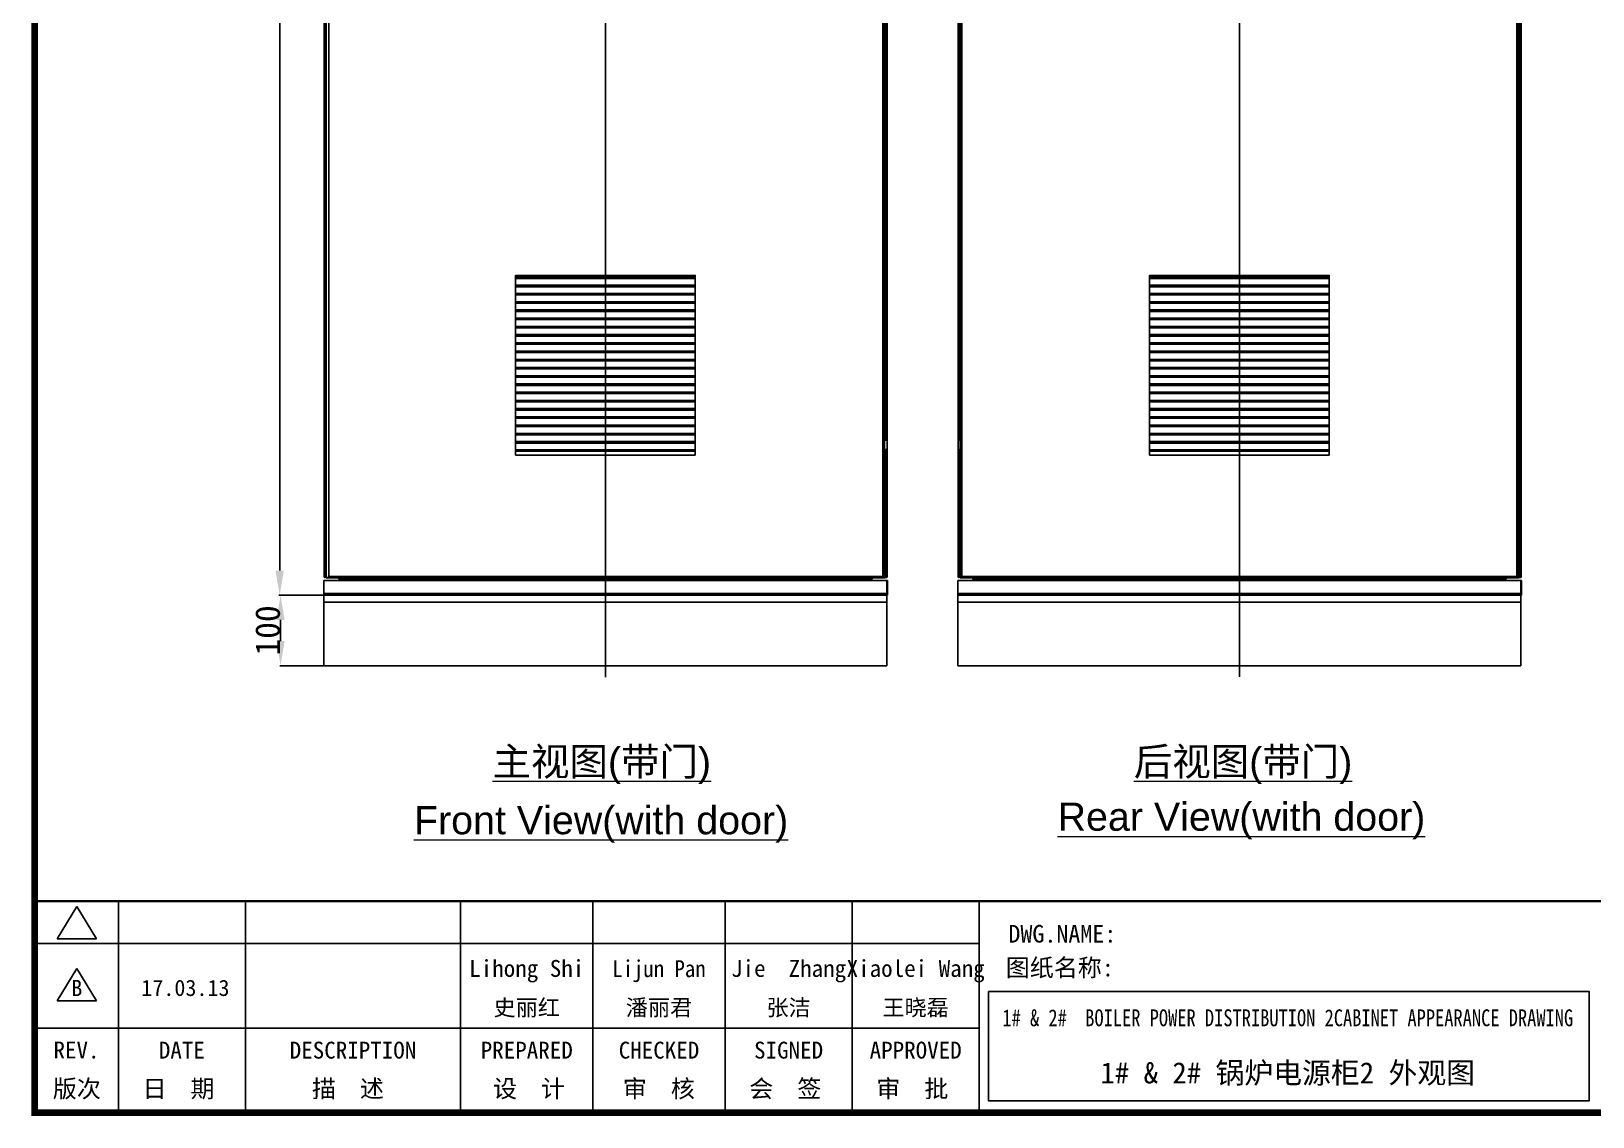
# Model space of a CAD drawing. Extents: x 81444 to 119867, y -54538 to -28747.
# Drawn here: x 81526 to 83742, y -45806 to -44266 of the extents above; entities that cross this region are included whole.
import ezdxf
from ezdxf.enums import TextEntityAlignment as Align
from ezdxf.lldxf.tags import DXFTag

# ---------------------------------------------------------------- set-up
doc = ezdxf.new("R2010")
doc.units = 0
doc.header["$LTSCALE"] = 100
doc.header["$MEASUREMENT"] = 0
doc.layers.add('t', color=1, linetype='Continuous')
doc.layers.add('TEXT', color=7, linetype='Continuous')
doc.styles.add('HZ', font='arial.ttf', dxfattribs={"width": 0.7})
doc.styles.get("Standard").update_dxf_attribs({"font": ''})
doc.styles.get('Standard').set_extended_font_data('SimSun')
tags = doc.linetypes.add('CENTER', pattern=[2, 1.25, -0.25, 0.25, -0.25]).pattern_tags.tags
tags[10:11] = [DXFTag(74, 4), DXFTag(75, 0), DXFTag(340, '0'), DXFTag(46, 1.0), DXFTag(50, 0.0), DXFTag(44, 0.0), DXFTag(45, 0.0)]
tags[8:9] = [DXFTag(74, 4), DXFTag(75, 0), DXFTag(340, '0'), DXFTag(46, 1.0), DXFTag(50, 0.0), DXFTag(44, 0.0), DXFTag(45, 0.0)]
tags[6:7] = [DXFTag(74, 4), DXFTag(75, 0), DXFTag(340, '0'), DXFTag(46, 1.0), DXFTag(50, 0.0), DXFTag(44, 0.0), DXFTag(45, 0.0)]
tags[4:5] = [DXFTag(74, 4), DXFTag(75, 0), DXFTag(340, '0'), DXFTag(46, 1.0), DXFTag(50, 0.0), DXFTag(44, 0.0), DXFTag(45, 0.0)]
doc.dimstyles.new('ISO-25', dxfattribs={"dimtxt": 35, "dimasz": 35, "dimexe": 1.25, "dimexo": 0.625, "dimtad": 1, "dimtoh": 1, "dimdec": 0, "dimtxsty": 'Standard', "dimcen": 2.5, "dimadec": 0, "dimazin": 0, "dimtfac": 1, "dimtdec": 0, "dimtmove": 0, "dimatfit": 3, "dimfxl": 0, "dimarcsym": 0})

# ---------------------------------------------------------------- blocks, each defined once
blk = doc.blocks.new('*D106')
at = {"color": 0, "lineweight": -2}
for p, q in [((81941, -45066.1), (81879, -45066.1)), ((81880.2, -45131.1), (81880.2, -45101.1)), ((81941, -45166.1), (81879, -45166.1))]:
    blk.add_line(p, q, dxfattribs=at)
at = {"color": 0}
for points in [[(81886, -45101.1), (81874.4, -45101.1), (81880.2, -45066.1)], [(81874.4, -45131.1), (81886, -45131.1), (81880.2, -45166.1)]]:
    blk.add_solid(points, dxfattribs=at)
at = {"layer": 'Defpoints', "color": 0}
for p in [(81880.2, -45066.1), (81941.6, -45066.1), (81941.6, -45166.1)]:
    blk.add_point(p, dxfattribs=at)
at = {"color": 0, "insert": (81862.1, -45116.1), "char_height": 35, "attachment_point": 5, "rotation": 90}
blk.add_mtext('100', dxfattribs=at)
blk = doc.blocks.new('*D107')
at = {"color": 0, "lineweight": -2}
for p, q in [((81941.3, -43063.6), (81877.7, -43063.6)), ((81879, -43098.6), (81879, -45031.1)), ((81941.3, -45066.1), (81877.7, -45066.1))]:
    blk.add_line(p, q, dxfattribs=at)
at = {"color": 0}
for points in [[(81884.8, -43098.6), (81873.1, -43098.6), (81879, -43063.6)], [(81873.1, -45031.1), (81884.8, -45031.1), (81879, -45066.1)]]:
    blk.add_solid(points, dxfattribs=at)
at = {"layer": 'Defpoints', "color": 0}
for p in [(81941.9, -43063.6), (81879, -45066.1), (81941.9, -45066.1)]:
    blk.add_point(p, dxfattribs=at)
at = {"color": 0, "insert": (81860.8, -44064.8), "char_height": 35, "attachment_point": 5, "rotation": 90}
blk.add_mtext('2003', dxfattribs=at)
blk = doc.blocks.new('图框')
at = {"color": 7}
for p, q in [((0, -2911.6), (1340.2, -2911.6)), ((0, -3031.6), (1340.2, -3031.6))]:
    blk.add_line(p, q, dxfattribs=at)
at = {"color": 7, "const_width": 3}
blk.add_lwpolyline([(4115.6, -2851.6), (0, -2851.6)], dxfattribs=at)
at = {"layer": 't', "color": 7}
for p, q in [((31.9, -2905), (59.9, -2859.1)), ((87.8, -2905), (59.9, -2859.1)), ((31.9, -2905), (87.8, -2905)), ((31.9, -2993), (59.9, -2947.1)), ((87.8, -2993), (59.9, -2947.1)), ((31.9, -2993), (87.8, -2993))]:
    blk.add_line(p, q, dxfattribs=at)
at = {"layer": 't', "color": 7, "const_width": 9.62}
blk.add_lwpolyline([(4115.6, -3151.6), (4115.6, 0), (0, 0), (0, -3151.6)], close=True, dxfattribs=at)
at = {"layer": 't', "color": 7, "const_width": 2.4}
for points in [[(118.8, -2852.8), (118.8, -3151.6)], [(299.1, -2852.8), (299.1, -3151.6)], [(604.4, -2852.8), (604.4, -3156.4)], [(792, -2852.8), (792, -3156.4)], [(979.6, -2852.8), (979.6, -3156.4)], [(1159.9, -2852.8), (1159.9, -3156.4)], [(1340.2, -2852.8), (1340.2, -3156.4)]]:
    blk.add_lwpolyline(points, dxfattribs=at)
at = {"color": 7, "flags": 8}
for tag, p, height in [('DWG.NAME:', (1381.6, -2910.4), 25), ('PROJECTNAME:', (3125.5, -2912.8), 24), ('PROJECTNAME：', (3339.1, -2913.1), 25), ('DWG.NO.:', (3128.2, -3030.4), 24), ('图纸编号', (3315.4, -3052.4), 24), ('FILENO.:', (3128.7, -3106.1), 24), ('文档号', (3317.7, -3124.1), 24)]:
    blk.add_attdef(tag, p, '', height=height, dxfattribs=at)
for tag, height, p in [('RENLIU', 24, (698.2, -2950.4)), ('SHUFENWANG', 24, (885.8, -2950.4)), ('FANGHOU', 24, (1069.7, -2950.4)), ('DANDANLI', 24, (1250, -2950.4)), ('A', 23, (59.9, -2974.9)), ('设计时间', 23, (213.9, -2974.9)), ('刘仁', 23, (698.2, -3002.2)), ('王姝芬', 23, (885.8, -3002.2)), ('侯方', 23, (1069.7, -3002.2)), ('李丹丹', 23, (1250, -3002.2)), ('#10STATIONONTROLCABINETCOVER', 30, (1777.9, -3017.2)), ('PAGEXOFX', 24, (3953.7, -3039.1)), ('REV.', 24, (59.4, -3063)), ('DATE', 24, (208.9, -3063)), ('DESCRIPTION', 24, (451.7, -3063)), ('PREPARED', 24, (698.2, -3063)), ('CHECKED', 24, (885.8, -3063)), ('SIGNED', 24, (1069.7, -3063)), ('APPROVED', 24, (1250, -3063)), ('图纸名称', 30, (1777.9, -3094.7)), ('第几页共几页', 24, (3953.7, -3114.1))]:
    blk.add_attdef(tag, text='', height=height, dxfattribs=at).set_placement(p, align=Align.MIDDLE)
for tag, p in [('图纸名称:', (1377.8, -2965.9)), ('项目名称：', (3121.6, -2984.3)), ('项目名称：', (3325, -2984.3))]:
    blk.add_attdef(tag, text='', height=25, dxfattribs=at).set_placement(p, align=Align.BOTTOM_LEFT)
at = {"color": 7, "width": 0.8, "flags": 8}
blk.add_attdef('HANGZHOUHOLLYSYSAUTOMATIONCO.,LTD.', text='', height=24, dxfattribs=at).set_placement((2770.1, -3045.7), align=Align.MIDDLE)
at = {"layer": 't', "color": 7}
for s, p in [('版次', (59.9, -3117.6)), ('描  述', (444.5, -3117.6)), ('设  计', (701.5, -3117.6)), ('审  核', (885.6, -3117.6)), ('会  签', (1065, -3117.6)), ('审  批', (1245.3, -3117.6)), ('日  期', (204.2, -3117.6))]:
    blk.add_text(s, height=25, dxfattribs=at).set_placement(p, align=Align.MIDDLE_CENTER)

msp = doc.modelspace()

# ---------------------------------------------------------------- linework, layer by layer
at = {"color": 1, "linetype": 'CENTER'}
for p, q in [((82341.1, -42938.5), (82341.1, -45182.2)), ((83240.6, -42938.2), (83240.6, -45181.9))]:
    msp.add_line(p, q, dxfattribs=at)
at = {"color": 7, "linetype": 'Continuous'}
for p, q in [((81941.9, -45021.1), (81941.9, -43063.6)), ((81944.9, -45041.6), (81944.9, -43066.6)), ((82734.6, -45041.6), (82734.6, -43066.6)), ((82736.9, -45041.6), (82736.9, -43066.6)), ((82841.4, -45021.1), (82841.4, -43063.6)), ((82844.4, -45041.6), (82844.4, -43066.6)), ((83634.1, -45041.6), (83634.1, -43066.6)), ((83636.4, -45041.6), (83636.4, -43066.6)), ((82740.9, -45021.1), (82740.9, -43109.1)), ((83640.4, -45021.1), (83640.4, -43109.1)), ((82846.7, -43995.6), (82846.7, -45041.6)), ((81948.5, -44112.6), (81948.5, -45041.6)), ((81944.3, -44158.1), (81944.3, -44847.1)), ((82738, -44847.1), (82738, -44158.1)), ((82738.5, -44158.1), (82738.5, -44847.1)), ((82843.8, -44158.1), (82843.8, -44847.1)), ((83637.5, -44847.1), (83637.5, -44158.1)), ((83638, -44158.1), (83638, -44847.1)), ((82738.3, -44796.1), (82736.9, -44796.1)), ((82738.3, -44807.1), (82738.3, -44796.1)), ((82738.5, -44796.1), (82740.9, -44796.1)), ((82738.9, -44796.1), (82738.9, -44807.1)), ((82739.7, -44807.1), (82739.7, -44796.1)), ((82841.4, -44796.1), (82843.8, -44796.1)), ((82842.6, -44796.1), (82842.6, -44807.1)), ((82843.4, -44807.1), (82843.4, -44796.1)), ((82844, -44796.1), (82844.4, -44796.1)), ((82844, -44796.1), (82844, -44807.1)), ((82738.3, -44807.1), (82736.9, -44807.1)), ((82738.5, -44807.1), (82740.9, -44807.1)), ((82843.8, -44807.1), (82841.4, -44807.1)), ((82844, -44807.1), (82844.4, -44807.1)), ((81941.9, -44847.1), (81944.3, -44847.1)), ((81944.3, -44858.1), (81941.9, -44858.1)), ((81943.1, -44847.1), (81943.1, -44858.1)), ((81943.9, -44858.1), (81943.9, -44847.1)), ((81944.3, -45021.1), (81944.3, -44858.1)), ((81944.5, -44847.1), (81944.9, -44847.1)), ((81944.5, -44847.1), (81944.5, -44858.1)), ((81944.5, -44858.1), (81944.9, -44858.1)), ((82738, -45021.1), (82738, -44858.1)), ((82738.5, -45021.1), (82738.5, -44858.1)), ((82843.8, -45021.1), (82843.8, -44858.1)), ((83637.8, -44847.1), (83636.4, -44847.1)), ((83637.8, -44858.1), (83636.4, -44858.1)), ((83637.5, -45021.1), (83637.5, -44858.1)), ((83637.8, -44858.1), (83637.8, -44847.1)), ((83638, -44847.1), (83640.4, -44847.1)), ((83638, -44858.1), (83640.4, -44858.1)), ((83638, -45021.1), (83638, -44858.1)), ((83638.4, -44847.1), (83638.4, -44858.1)), ((83639.2, -44858.1), (83639.2, -44847.1)), ((81944.3, -45021.1), (81941.9, -45021.1)), ((81941.9, -45040.6), (81941.9, -45021.1)), ((81943.9, -45040.6), (81943.9, -45021.1)), ((81943.9, -45022.3), (81944.9, -45022.3)), ((81944.3, -45024), (81943.9, -45024)), ((81944.3, -45039.9), (81943.9, -45039.9)), ((81944.3, -45021.1), (81944.9, -45021.1)), ((81944.3, -45024), (81944.3, -45039.9)), ((81947.2, -45039.3), (82734.6, -45039.3)), ((82736.9, -45021.1), (82738, -45021.1)), ((82738.9, -45022.3), (82736.9, -45022.3)), ((82736.9, -45023.5), (82738, -45023.5)), ((82737.9, -45041.6), (82737.9, -45023.5)), ((82738.5, -45021.1), (82738, -45021.1)), ((82738, -45023.5), (82738, -45022.3)), ((82738.5, -45021.1), (82740.9, -45021.1)), ((82738.5, -45024), (82738.9, -45024)), ((82738.5, -45024), (82738.5, -45039.9)), ((82738.5, -45039.9), (82738.9, -45039.9)), ((82738.9, -45021.1), (82738.9, -45040.6)), ((82740.9, -45021.1), (82740.9, -45040.6)), ((82843.8, -45021.1), (82841.4, -45021.1)), ((82841.4, -45040.6), (82841.4, -45021.1)), ((82843.4, -45040.6), (82843.4, -45021.1)), ((82843.4, -45022.3), (82844.4, -45022.3)), ((82843.8, -45024), (82843.4, -45024)), ((82843.8, -45039.9), (82843.4, -45039.9)), ((82843.8, -45021.1), (82844.4, -45021.1)), ((82843.8, -45024), (82843.8, -45039.9)), ((82846.7, -45039.3), (83634.1, -45039.3)), ((83636.4, -45021.1), (83637.5, -45021.1)), ((83638.4, -45022.3), (83636.4, -45022.3)), ((83636.4, -45023.5), (83637.5, -45023.5)), ((83637.4, -45041.6), (83637.4, -45023.5)), ((83638, -45021.1), (83637.5, -45021.1)), ((83637.5, -45023.5), (83637.5, -45022.3)), ((83638, -45021.1), (83640.4, -45021.1)), ((83638, -45024), (83638.4, -45024)), ((83638, -45024), (83638, -45039.9)), ((83638, -45039.9), (83638.4, -45039.9)), ((83638.4, -45021.1), (83638.4, -45040.6)), ((83640.4, -45021.1), (83640.4, -45040.6)), ((82741.1, -45045.1), (81941.6, -45045.1)), ((81941.6, -45045.1), (81941.6, -45065.9)), ((81943.9, -45040.6), (81941.9, -45040.6)), ((81944.9, -45041.6), (82737.9, -45041.6)), ((81963, -45043.5), (81963, -45041.6)), ((81963, -45043.5), (81985.4, -45043.5)), ((81963.5, -45043.5), (81963.5, -45041.6)), ((81964.2, -45043.5), (81964.2, -45045.1)), ((81964.7, -45043.5), (81964.7, -45045.1)), ((81983.7, -45043.5), (81983.7, -45045.1)), ((81984.2, -45043.5), (81984.2, -45045.1)), ((81984.9, -45043.5), (81984.9, -45041.6)), ((81985.4, -45041.6), (81985.4, -45043.1)), ((82697.4, -45042), (81985.4, -45042)), ((81985.4, -45043.5), (81985.4, -45043.1)), ((82697.4, -45043.5), (81985.4, -45043.5)), ((81985.4, -45043.5), (81985.4, -45045.1)), ((82697.4, -45044), (81985.4, -45044)), ((82697.4, -45041.6), (82697.4, -45043.1)), ((82697.4, -45043.5), (82697.4, -45043.1)), ((82719.8, -45043.5), (82697.4, -45043.5)), ((82697.4, -45043.5), (82697.4, -45045.1)), ((82697.9, -45043.5), (82697.9, -45041.6)), ((82698.6, -45043.5), (82698.6, -45045.1)), ((82699.1, -45043.5), (82699.1, -45045.1)), ((82718.1, -45043.5), (82718.1, -45045.1)), ((82718.6, -45043.5), (82718.6, -45045.1)), ((82719.3, -45043.5), (82719.3, -45041.6)), ((82719.8, -45043.5), (82719.8, -45041.6)), ((82738.9, -45040.6), (82740.9, -45040.6)), ((82740.6, -45045.1), (82740.6, -45065.9)), ((82741.1, -45064.3), (82741.1, -45045.1)), ((83640.6, -45045.1), (82841.1, -45045.1)), ((82841.1, -45045.1), (82841.1, -45065.9)), ((82843.4, -45040.6), (82841.4, -45040.6)), ((82844.4, -45041.6), (83637.4, -45041.6)), ((82862.5, -45043.5), (82862.5, -45041.6)), ((82862.5, -45043.5), (82884.9, -45043.5)), ((82863, -45043.5), (82863, -45041.6)), ((82863.7, -45043.5), (82863.7, -45045.1)), ((82864.2, -45043.5), (82864.2, -45045.1)), ((82883.2, -45043.5), (82883.2, -45045.1)), ((82883.7, -45043.5), (82883.7, -45045.1)), ((82884.4, -45043.5), (82884.4, -45041.6)), ((82884.9, -45041.6), (82884.9, -45043.1)), ((83596.9, -45042), (82884.9, -45042)), ((82884.9, -45043.5), (82884.9, -45043.1)), ((83596.9, -45043.5), (82884.9, -45043.5)), ((82884.9, -45043.5), (82884.9, -45045.1)), ((83596.9, -45044), (82884.9, -45044)), ((83596.9, -45041.6), (83596.9, -45043.1)), ((83596.9, -45043.5), (83596.9, -45043.1)), ((83619.3, -45043.5), (83596.9, -45043.5)), ((83596.9, -45043.5), (83596.9, -45045.1)), ((83597.4, -45043.5), (83597.4, -45041.6)), ((83598.1, -45043.5), (83598.1, -45045.1)), ((83598.6, -45043.5), (83598.6, -45045.1)), ((83617.6, -45043.5), (83617.6, -45045.1)), ((83618.1, -45043.5), (83618.1, -45045.1)), ((83618.8, -45043.5), (83618.8, -45041.6)), ((83619.3, -45043.5), (83619.3, -45041.6)), ((83638.4, -45040.6), (83640.4, -45040.6)), ((83640.1, -45045.1), (83640.1, -45065.9)), ((83640.6, -45064.3), (83640.6, -45045.1)), ((81941.6, -45063.8), (82740.6, -45063.8)), ((82741.1, -45066.1), (81941.6, -45066.1)), ((81941.6, -45166.1), (81941.6, -45066.1)), ((82740.6, -45076.1), (81941.6, -45076.1)), ((82741.1, -45064.3), (82740.6, -45064.3)), ((82740.6, -45166.1), (82740.6, -45066.1)), ((82741.1, -45066.1), (82741.1, -45064.6)), ((82841.1, -45063.8), (83640.1, -45063.8)), ((83640.6, -45066.1), (82841.1, -45066.1)), ((82841.1, -45166.1), (82841.1, -45066.1)), ((83640.1, -45076.1), (82841.1, -45076.1)), ((83640.6, -45064.3), (83640.1, -45064.3)), ((83640.1, -45166.1), (83640.1, -45066.1)), ((83640.6, -45066.1), (83640.6, -45064.6)), ((81941.6, -45166.1), (82740.6, -45166.1)), ((82841.1, -45166.1), (83640.1, -45166.1))]:
    msp.add_line(p, q, dxfattribs=at)
at = {"color": 7}
for p, q in [((82468.6, -44614.5), (82213.6, -44614.5)), ((82468.6, -44616.5), (82213.6, -44616.5)), ((83368.1, -44614.5), (83113.1, -44614.5)), ((83368.1, -44616.5), (83113.1, -44616.5)), ((82468.6, -44626.2), (82213.6, -44626.2)), ((82468.6, -44628.2), (82213.6, -44628.2)), ((82468.6, -44637.9), (82213.6, -44637.9)), ((82468.6, -44639.9), (82213.6, -44639.9)), ((83368.1, -44626.2), (83113.1, -44626.2)), ((83368.1, -44628.2), (83113.1, -44628.2)), ((83368.1, -44637.9), (83113.1, -44637.9)), ((83368.1, -44639.9), (83113.1, -44639.9)), ((82468.6, -44649.5), (82213.6, -44649.5)), ((82468.6, -44651.6), (82213.6, -44651.6)), ((82468.6, -44661.2), (82213.6, -44661.2)), ((82468.6, -44663.2), (82213.6, -44663.2)), ((83368.1, -44649.5), (83113.1, -44649.5)), ((83368.1, -44651.6), (83113.1, -44651.6)), ((83368.1, -44661.2), (83113.1, -44661.2)), ((83368.1, -44663.2), (83113.1, -44663.2)), ((82468.6, -44672.9), (82213.6, -44672.9)), ((82468.6, -44674.9), (82213.6, -44674.9)), ((82468.6, -44684.6), (82213.6, -44684.6)), ((83368.1, -44672.9), (83113.1, -44672.9)), ((83368.1, -44674.9), (83113.1, -44674.9)), ((83368.1, -44684.6), (83113.1, -44684.6)), ((82468.6, -44686.6), (82213.6, -44686.6)), ((82468.6, -44696.2), (82213.6, -44696.2)), ((82468.6, -44698.3), (82213.6, -44698.3)), ((83368.1, -44686.6), (83113.1, -44686.6)), ((83368.1, -44696.2), (83113.1, -44696.2)), ((83368.1, -44698.3), (83113.1, -44698.3)), ((82468.6, -44707.9), (82213.6, -44707.9)), ((82468.6, -44709.9), (82213.6, -44709.9)), ((82468.6, -44719.6), (82213.6, -44719.6)), ((82468.6, -44721.6), (82213.6, -44721.6)), ((83368.1, -44707.9), (83113.1, -44707.9)), ((83368.1, -44709.9), (83113.1, -44709.9)), ((83368.1, -44719.6), (83113.1, -44719.6)), ((83368.1, -44721.6), (83113.1, -44721.6)), ((82468.6, -44731.3), (82213.6, -44731.3)), ((82468.6, -44733.3), (82213.6, -44733.3)), ((82468.6, -44742.9), (82213.6, -44742.9)), ((82468.6, -44745), (82213.6, -44745)), ((83368.1, -44731.3), (83113.1, -44731.3)), ((83368.1, -44733.3), (83113.1, -44733.3)), ((83368.1, -44742.9), (83113.1, -44742.9)), ((83368.1, -44745), (83113.1, -44745)), ((82468.6, -44754.6), (82213.6, -44754.6)), ((82468.6, -44756.6), (82213.6, -44756.6)), ((82468.6, -44766.3), (82213.6, -44766.3)), ((82468.6, -44768.3), (82213.6, -44768.3)), ((83368.1, -44754.6), (83113.1, -44754.6)), ((83368.1, -44756.6), (83113.1, -44756.6)), ((83368.1, -44766.3), (83113.1, -44766.3)), ((83368.1, -44768.3), (83113.1, -44768.3)), ((82468.6, -44778), (82213.6, -44778)), ((82468.6, -44780), (82213.6, -44780)), ((82468.6, -44789.7), (82213.6, -44789.7)), ((82468.6, -44791.7), (82213.6, -44791.7)), ((83368.1, -44778), (83113.1, -44778)), ((83368.1, -44780), (83113.1, -44780)), ((83368.1, -44789.7), (83113.1, -44789.7)), ((83368.1, -44791.7), (83113.1, -44791.7)), ((82468.6, -44801.3), (82213.6, -44801.3)), ((82468.6, -44803.3), (82213.6, -44803.3)), ((82468.6, -44813), (82213.6, -44813)), ((82468.6, -44815), (82213.6, -44815)), ((83368.1, -44801.3), (83113.1, -44801.3)), ((83368.1, -44803.3), (83113.1, -44803.3)), ((83368.1, -44813), (83113.1, -44813)), ((83368.1, -44815), (83113.1, -44815)), ((82468.6, -44824.7), (82213.6, -44824.7)), ((82468.6, -44826.7), (82213.6, -44826.7)), ((82468.6, -44836.4), (82213.6, -44836.4)), ((82468.6, -44838.4), (82213.6, -44838.4)), ((83368.1, -44824.7), (83113.1, -44824.7)), ((83368.1, -44826.7), (83113.1, -44826.7)), ((83368.1, -44836.4), (83113.1, -44836.4)), ((83368.1, -44838.4), (83113.1, -44838.4)), ((82468.6, -44848), (82213.6, -44848)), ((82468.6, -44850.1), (82213.6, -44850.1)), ((82468.6, -44859.7), (82213.6, -44859.7)), ((82468.6, -44861.7), (82213.6, -44861.7)), ((83368.1, -44848), (83113.1, -44848)), ((83368.1, -44850.1), (83113.1, -44850.1)), ((83368.1, -44859.7), (83113.1, -44859.7)), ((83368.1, -44861.7), (83113.1, -44861.7))]:
    msp.add_line(p, q, dxfattribs=at)
for points in [[(82468.6, -44867.3), (82468.6, -44612.3), (82213.6, -44612.3), (82213.6, -44867.3)], [(83368.1, -44867.3), (83368.1, -44612.3), (83113.1, -44612.3), (83113.1, -44867.3)]]:
    msp.add_lwpolyline(points, close=True, dxfattribs=at)
at = {"color": 1}
msp.add_lwpolyline([(82884.4, -45628.7), (83736.9, -45628.7), (83736.9, -45783.7), (82884.4, -45783.7)], close=True, dxfattribs=at)
at = {"color": 7, "linetype": 'Continuous'}
for centre, radius, start, end in [((81943.1, -45039.9), 1.2, 212.7273, 0), ((81944.8, -45024), 1.7, 90, 122.2595), ((81944.8, -45024), 0.5, 90, 180), ((82738, -45024), 1.7, 57.7405, 90), ((82738, -45024), 0.5, 0, 90), ((82739.7, -45039.9), 1.2, 180, 327.2727), ((82842.6, -45039.9), 1.2, 212.7273, 0), ((82844.3, -45024), 1.7, 90, 122.2595), ((82844.3, -45024), 0.5, 90, 180), ((83637.5, -45024), 1.7, 57.7405, 90), ((83637.5, -45024), 0.5, 0, 90), ((83639.2, -45039.9), 1.2, 180, 327.2727), ((82739.3, -45064.3), 1.8, 315, 0), ((83638.8, -45064.3), 1.8, 315, 0)]:
    msp.add_arc(centre, radius, start, end, dxfattribs=at)

# ---------------------------------------------------------------- block references
at = {"color": 1}
ref = msp.add_blockref('图框', (81531.3, -42648.8), dxfattribs=at)
ref.add_attrib('图纸名称', '1# & 2# 锅炉电源柜2 外观图', dxfattribs={"color": 7, "height": 30, "flags": 8}).set_placement((83309.2, -45743.5), align=Align.MIDDLE)
ref.add_attrib('刘仁', '史丽红', dxfattribs={"color": 7, "height": 23, "flags": 8}).set_placement((82229.5, -45651), align=Align.MIDDLE)
ref.add_attrib('王姝芬', '潘丽君', dxfattribs={"color": 7, "height": 23, "flags": 8}).set_placement((82417.1, -45651), align=Align.MIDDLE)
ref.add_attrib('侯方', '张洁', dxfattribs={"color": 7, "height": 23, "flags": 8}).set_placement((82601, -45651), align=Align.MIDDLE)
ref.add_attrib('李丹丹', '王晓磊', dxfattribs={"color": 7, "height": 23, "flags": 8}).set_placement((82781.3, -45651), align=Align.MIDDLE)
ref.add_attrib('设计时间', '17.03.13', dxfattribs={"color": 7, "height": 23, "flags": 8}).set_placement((81745.2, -45623.6), align=Align.MIDDLE)
ref.add_attrib('A', 'B', dxfattribs={"color": 7, "height": 23, "flags": 8}).set_placement((81591.2, -45623.6), align=Align.MIDDLE)
ref.add_attrib('REV.', 'REV.', dxfattribs={"color": 7, "height": 24, "flags": 8}).set_placement((81590.7, -45711.8), align=Align.MIDDLE)
ref.add_attrib('DATE', 'DATE', dxfattribs={"color": 7, "height": 24, "flags": 8}).set_placement((81740.2, -45711.8), align=Align.MIDDLE)
ref.add_attrib('DESCRIBE', 'DESCRIPTION', dxfattribs={"color": 7, "height": 24, "flags": 8}).set_placement((81983, -45711.8), align=Align.MIDDLE)
ref.add_attrib('PREPARE', 'PREPARED', dxfattribs={"color": 7, "height": 24, "flags": 8}).set_placement((82229.5, -45711.8), align=Align.MIDDLE)
ref.add_attrib('VERIFY', 'CHECKED', dxfattribs={"color": 7, "height": 24, "flags": 8}).set_placement((82417.1, -45711.8), align=Align.MIDDLE)
ref.add_attrib('SIGN', 'SIGNED', dxfattribs={"color": 7, "height": 24, "flags": 8}).set_placement((82601, -45711.8), align=Align.MIDDLE)
ref.add_attrib('APPROVER', 'APPROVED', dxfattribs={"color": 7, "height": 24, "flags": 8}).set_placement((82781.3, -45711.8), align=Align.MIDDLE)
ref.add_attrib('RENLIU', 'Lihong Shi', dxfattribs={"color": 7, "height": 24, "flags": 8}).set_placement((82229.5, -45599.1), align=Align.MIDDLE)
ref.add_attrib('SHUFENWANG', 'Lijun Pan', dxfattribs={"color": 7, "height": 24, "width": 0.9, "flags": 8}).set_placement((82417.1, -45599.1), align=Align.MIDDLE)
ref.add_attrib('FANGHOU', 'Jie  Zhang', dxfattribs={"color": 7, "height": 24, "flags": 8}).set_placement((82601, -45599.1), align=Align.MIDDLE)
ref.add_attrib('DANDANLI', 'Xiaolei Wang', dxfattribs={"color": 7, "height": 24, "flags": 8}).set_placement((82781.3, -45599.1), align=Align.MIDDLE)
ref.add_attrib('DWG.NAME:', 'DWG.NAME:', (82912.9, -45559.1), dxfattribs={"color": 7, "height": 25, "flags": 8})
ref.add_attrib('#10STATIONONTROLCABINETCOVER', '1# & 2#  BOILER POWER DISTRIBUTION 2CABINET APPEARANCE DRAWING', dxfattribs={"color": 7, "height": 24, "width": 0.8, "flags": 8}).set_placement((83309.2, -45665.9), align=Align.MIDDLE)
ref.add_attrib('图纸名称:', '图纸名称:', dxfattribs={"color": 7, "height": 25, "flags": 8}).set_placement((82909.1, -45614.7), align=Align.BOTTOM_LEFT)

# ---------------------------------------------------------------- texts
at = {"layer": 'TEXT', "color": 7, "lineweight": 0, "style": 'HZ'}
for s, p in [('%%U主视图(带门)', (82336, -45322.2)), ('%%U后视图(带门)', (83245.8, -45322.2)), ('%%UFront View(with door)', (82335, -45405.4)), ('%%URear View(with door)', (83243.5, -45400.4))]:
    msp.add_text(s, height=40, dxfattribs=at).set_placement(p, align=Align.CENTER)

# ---------------------------------------------------------------- dimensions: what is measured, and where the dimension line sits
at = {"color": 3}
for base, p1, p2, picture, middle in [((81878.9636694, -45066.0992385), (81941.9095906, -43063.5992385), (81941.9095906, -45066.0992385), '*D107', (81860.8386694, -44064.8492385)), ((81880.2, -45066.1), (81941.6, -45166.1), (81941.6, -45066.1), '*D106', (81862.1, -45116.1))]:
    dim = msp.add_linear_dim(base=base, p1=p1, p2=p2, angle=90, dimstyle='ISO-25', dxfattribs=at)
    dim.commit()
    dim.dimension.update_dxf_attribs({"geometry": picture, "text_midpoint": middle})

doc.saveas('drawing.dxf')
